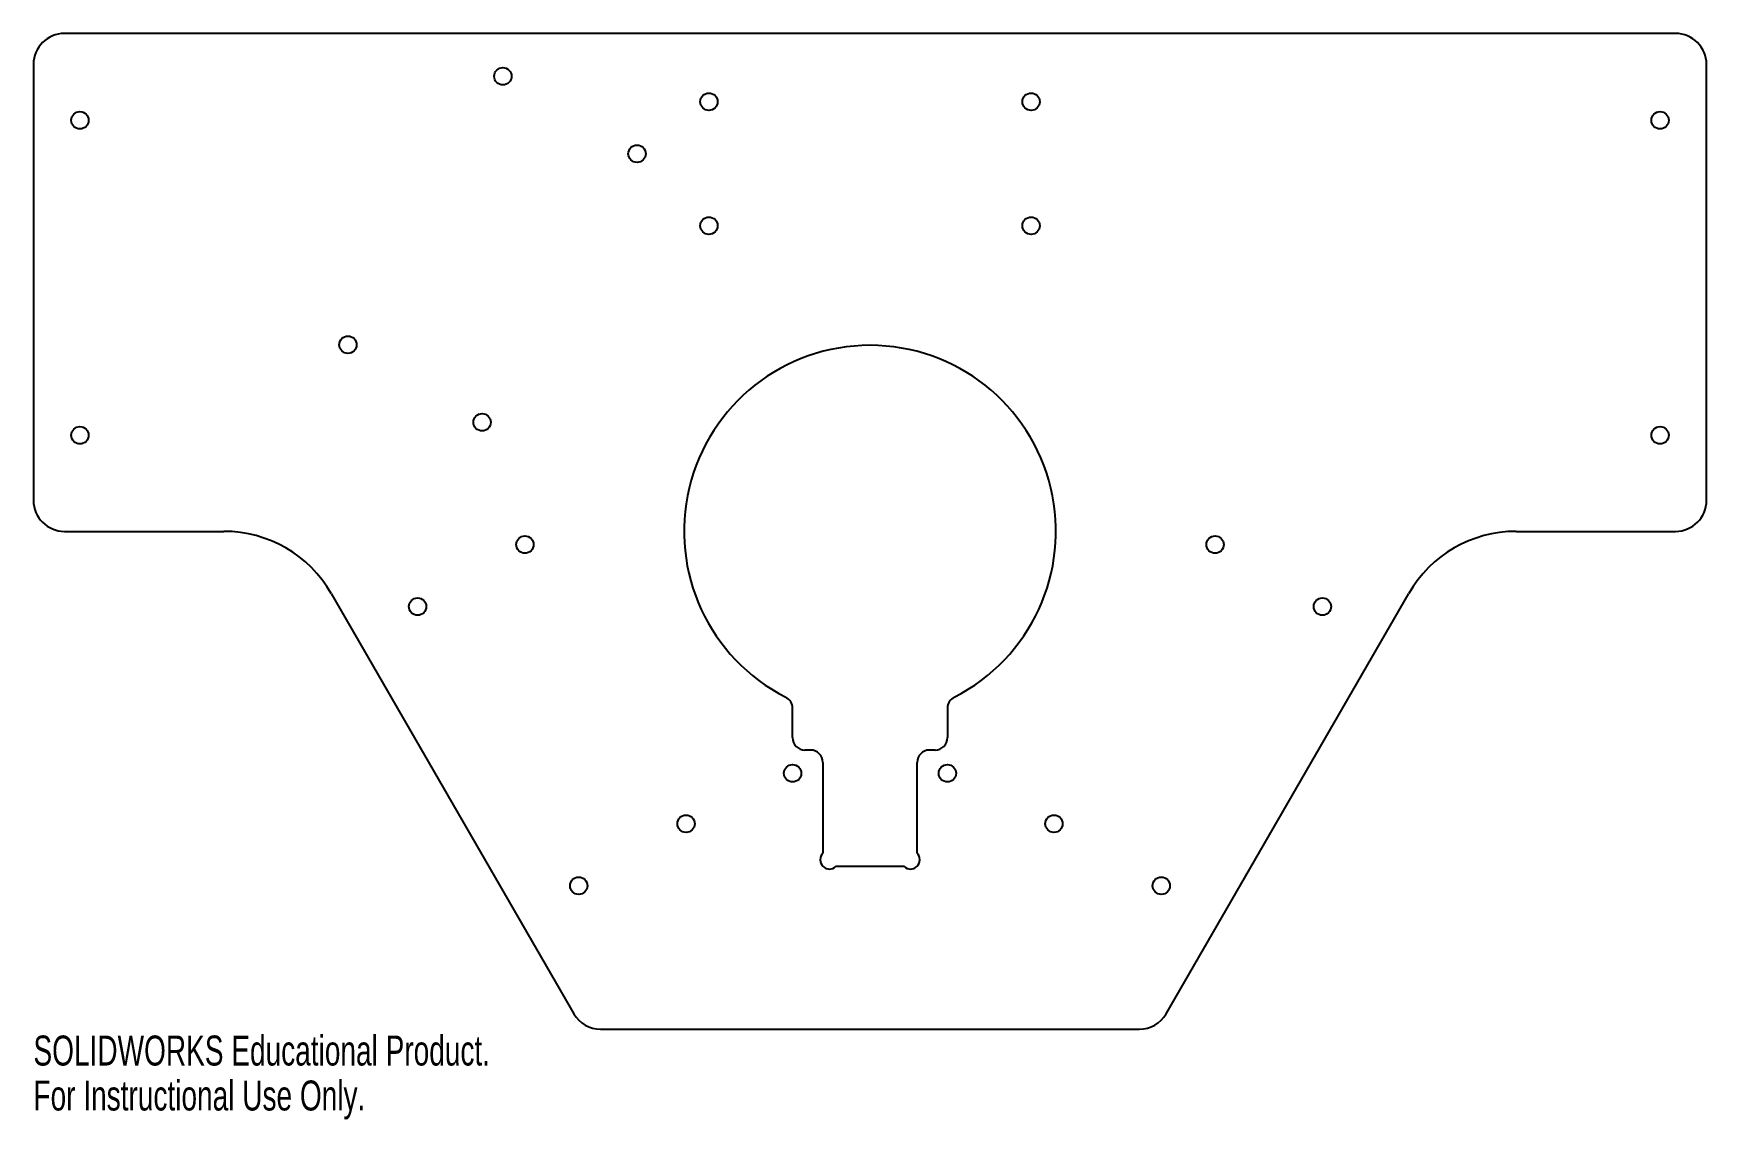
# Model space of a CAD drawing. Header units: millimetres. Extents: x -135 to 135, y -95 to 80.
import ezdxf

# ---------------------------------------------------------------- set-up
doc = ezdxf.new("R2010")
doc.units = ezdxf.units.MM
doc.styles.add('SLDTEXTSTYLE0', font='TXT', dxfattribs={"width": 0.7})

msp = doc.modelspace()

# ---------------------------------------------------------------- linework, layer by layer
at = {"color": 7, "linetype": 'Continuous', "lineweight": 25}
for p, q in [((130, 80.29), (-130, 80.29)), ((-135, 75.29), (-135, 5)), ((135, 5), (135, 75.29)), ((-130, 0), (-104.26, 0)), ((104.26, 0), (130, 0)), ((-86.94, -10), (-47.8, -77.79)), ((47.8, -77.79), (86.94, -10)), ((-12.5, -33.27), (-12.5, -28.53)), ((12.5, -28.53), (12.5, -33.27)), ((-9.6, -35.27), (-10.5, -35.27)), ((-7.6, -37.27), (-7.6, -51.9)), ((7.6, -51.9), (7.6, -37.27)), ((10.5, -35.27), (9.6, -35.27)), ((-5.48, -54.02), (5.48, -54.02)), ((-43.47, -80.29), (43.47, -80.29))]:
    msp.add_line(p, q, dxfattribs=at)
for centre in [(-59.25, 73.39), (-26, 69.29), (26, 69.29), (-127.5, 66.29), (127.5, 66.29), (-37.6, 60.89), (-26, 49.29), (26, 49.29), (-84.25, 30.09), (-62.6, 17.59), (-127.5, 15.5), (127.5, 15.5), (-55.69, -2.13), (55.69, -2.13), (-73.01, -12.13), (73.01, -12.13), (-12.5, -39.02), (12.5, -39.02), (-29.69, -47.16), (29.69, -47.16), (-47.01, -57.16), (47.01, -57.16)]:
    msp.add_circle(centre, 1.4, dxfattribs=at)
for centre, radius, start, end in [((-130, 75.29), 5, 90, 180), ((130, 75.29), 5, 0, 90), ((0, 0), 30, 296.9444, 243.0556), ((-130, 5), 5, 180, 270), ((130, 5), 5, 270, 0), ((-104.26, -20), 20, 30, 90), ((104.26, -20), 20, 90, 150), ((-14.5, -28.53), 2, 0, 63.0556), ((14.5, -28.53), 2, 116.9444, 180), ((-10.5, -33.27), 2, 180, 270), ((10.5, -33.27), 2, 270, 0), ((-9.6, -37.27), 2, 0, 90), ((9.6, -37.27), 2, 90, 180), ((-6.54, -52.96), 1.5, 135, 315), ((6.54, -52.96), 1.5, 225, 45), ((-43.47, -75.29), 5, 210, 270), ((43.47, -75.29), 5, 270, 330)]:
    msp.add_arc(centre, radius, start, end, dxfattribs=at)

# ---------------------------------------------------------------- texts
at = {"color": 7, "linetype": 'Continuous', "char_height": 4.8336, "attachment_point": 1, "style": 'SLDTEXTSTYLE0'}
for s, insert in [('SOLIDWORKS Educational Product.', (-135, -81.31)), ('For Instructional Use Only.', (-135, -88.56))]:
    msp.add_mtext(s, dxfattribs=dict(at, insert=insert))

doc.saveas('drawing.dxf')
